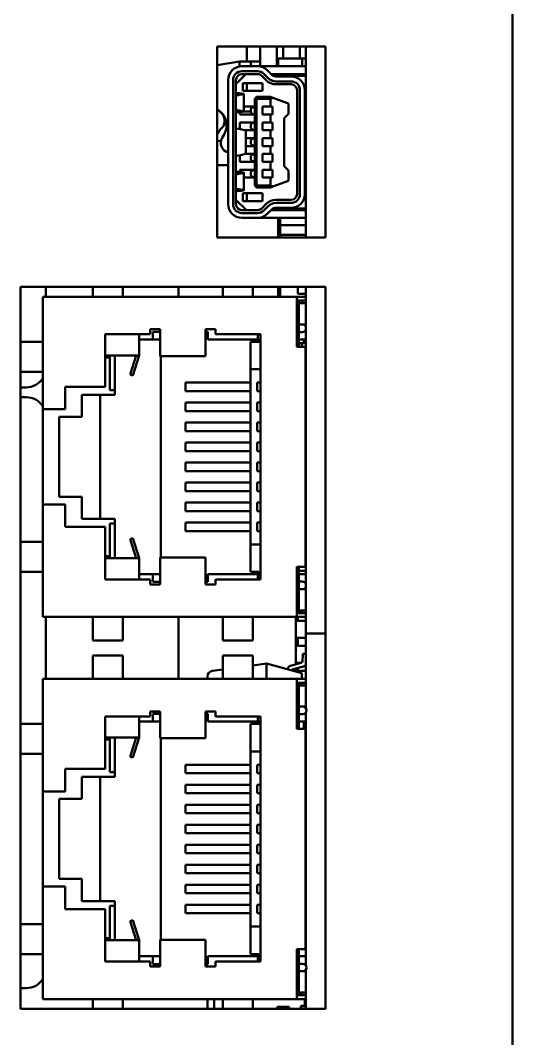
# Model space of a CAD drawing. Header units: millimetres. Extents: x 2121 to 4904, y 892 to 1933.
# Drawn here: x 2341.9 to 2391.9, y 1452.2 to 1555.6 of the extents above; entities that cross this region are included whole.
import ezdxf

# ---------------------------------------------------------------- set-up
doc = ezdxf.new("R2010")
doc.units = ezdxf.units.MM
doc.header["$LTSCALE"] = 1.8
doc.layers.add('외형선(ISO)', color=7, linetype='Continuous', lineweight=50)

msp = doc.modelspace()

# ---------------------------------------------------------------- linework, layer by layer
at = {"layer": '외형선(ISO)', "color": 0}
for p, q in [((2391.895, 1624.29), (2391.895, 1274.29)), ((2361.895, 1552.89), (2372.895, 1552.89)), ((2361.895, 1533.49), (2361.895, 1552.89)), ((2364.895, 1552.89), (2364.895, 1551.39)), ((2366.235, 1550.89), (2366.235, 1552.89)), ((2367.935, 1552.89), (2367.935, 1550.89)), ((2368.595, 1551.688), (2368.595, 1552.89)), ((2370.295, 1552.89), (2370.295, 1551.688)), ((2370.895, 1552.29), (2370.895, 1552.89)), ((2370.895, 1552.29), (2370.895, 1533.49)), ((2372.895, 1533.49), (2372.895, 1552.89)), ((2364.139, 1551.39), (2361.895, 1551.001)), ((2365.307, 1551.39), (2364.139, 1551.39)), ((2364.139, 1550.866), (2364.139, 1551.39)), ((2364.395, 1550.89), (2365.988, 1550.89)), ((2365.307, 1551.39), (2366.235, 1551.39)), ((2365.307, 1551.39), (2365.307, 1550.89)), ((2365.988, 1550.89), (2370.895, 1550.89)), ((2368.757, 1551.688), (2368.085, 1551.688)), ((2368.085, 1550.89), (2368.085, 1551.688)), ((2368.757, 1551.688), (2370.068, 1551.688)), ((2370.068, 1551.688), (2370.429, 1551.688)), ((2370.429, 1551.688), (2370.516, 1551.688)), ((2370.875, 1551.688), (2370.516, 1551.688)), ((2370.516, 1550.89), (2370.516, 1551.688)), ((2370.875, 1550.89), (2370.875, 1551.688)), ((2363.795, 1549.06), (2364.795, 1550.09)), ((2365.988, 1550.39), (2364.395, 1550.39)), ((2365.988, 1550.09), (2364.395, 1550.09)), ((2366.866, 1549.465), (2366.411, 1549.916)), ((2367.077, 1549.678), (2366.622, 1550.129)), ((2366.973, 1550.484), (2367.429, 1550.033)), ((2367.372, 1550.09), (2370.895, 1550.09)), ((2370.895, 1549.93), (2367.57, 1549.93)), ((2367.851, 1549.86), (2369.395, 1549.86)), ((2362.995, 1536.89), (2362.995, 1549.49)), ((2363.495, 1549.49), (2363.495, 1536.89)), ((2363.795, 1549.49), (2363.795, 1536.89)), ((2364.495, 1548.39), (2364.495, 1549.19)), ((2364.495, 1549.19), (2366.495, 1549.19)), ((2364.895, 1548.39), (2364.895, 1549.19)), ((2366.495, 1549.19), (2366.495, 1548.39)), ((2369.395, 1549.36), (2367.851, 1549.36)), ((2369.395, 1549.06), (2367.851, 1549.06)), ((2366.495, 1548.39), (2364.495, 1548.39)), ((2364.595, 1548.074), (2364.595, 1546.305)), ((2365.795, 1547.69), (2365.895, 1547.79)), ((2365.895, 1547.79), (2367.295, 1547.79)), ((2367.295, 1547.79), (2367.546, 1547.698)), ((2369.995, 1548.46), (2369.995, 1537.92)), ((2370.295, 1537.92), (2370.295, 1548.46)), ((2370.795, 1548.46), (2370.795, 1537.92)), ((2364.595, 1546.79), (2365.695, 1546.79)), ((2365.595, 1546.74), (2365.695, 1546.74)), ((2365.695, 1547.59), (2365.795, 1547.69)), ((2365.695, 1538.79), (2365.695, 1547.59)), ((2365.795, 1547.69), (2365.895, 1547.59)), ((2367.295, 1547.59), (2365.895, 1547.59)), ((2365.895, 1547.59), (2365.895, 1538.79)), ((2366.495, 1546.79), (2366.495, 1545.99)), ((2366.495, 1546.79), (2367.295, 1546.79)), ((2367.295, 1547.59), (2367.546, 1547.698)), ((2367.295, 1546.79), (2367.295, 1547.59)), ((2367.495, 1546.79), (2367.295, 1546.79)), ((2367.495, 1545.99), (2367.495, 1546.79)), ((2367.546, 1547.698), (2369.145, 1547.116)), ((2369.145, 1547.116), (2369.145, 1546.076)), ((2364.195, 1545.99), (2364.195, 1546.241)), ((2365.695, 1545.99), (2364.195, 1545.99)), ((2365.297, 1546.31), (2364.595, 1546.31)), ((2365.295, 1546.34), (2365.295, 1546.44)), ((2365.595, 1546.04), (2365.695, 1546.04)), ((2366.495, 1545.99), (2367.295, 1545.99)), ((2367.295, 1545.99), (2367.495, 1545.99)), ((2367.295, 1545.19), (2367.295, 1545.99)), ((2369.145, 1546.076), (2368.695, 1545.626)), ((2362.189, 1544.47), (2362.528, 1544.81)), ((2364.195, 1545.19), (2365.695, 1545.19)), ((2364.195, 1544.518), (2364.195, 1545.19)), ((2365.295, 1544.74), (2365.295, 1544.84)), ((2365.595, 1545.14), (2365.695, 1545.14)), ((2366.495, 1545.19), (2366.495, 1544.39)), ((2366.495, 1545.19), (2367.295, 1545.19)), ((2367.495, 1545.19), (2367.295, 1545.19)), ((2367.495, 1544.39), (2367.495, 1545.19)), ((2368.695, 1545.626), (2368.695, 1540.753)), ((2362.591, 1543.954), (2362.397, 1543.62)), ((2365.695, 1544.39), (2364.749, 1544.39)), ((2364.795, 1542.022), (2364.795, 1544.357)), ((2365.595, 1544.44), (2365.695, 1544.44)), ((2366.495, 1544.39), (2367.295, 1544.39)), ((2367.295, 1544.39), (2367.495, 1544.39)), ((2367.295, 1543.59), (2367.295, 1544.39)), ((2361.895, 1543.279), (2362.281, 1543.319)), ((2364.795, 1543.59), (2365.695, 1543.59)), ((2365.695, 1542.79), (2364.795, 1542.79)), ((2365.295, 1543.14), (2365.295, 1543.24)), ((2365.595, 1543.54), (2365.695, 1543.54)), ((2365.595, 1542.84), (2365.695, 1542.84)), ((2366.495, 1543.59), (2366.495, 1542.79)), ((2366.495, 1543.59), (2367.295, 1543.59)), ((2366.495, 1542.79), (2367.295, 1542.79)), ((2367.495, 1543.59), (2367.295, 1543.59)), ((2367.295, 1542.79), (2367.495, 1542.79)), ((2367.295, 1541.99), (2367.295, 1542.79)), ((2367.495, 1542.79), (2367.495, 1543.59)), ((2364.195, 1541.19), (2364.195, 1541.861)), ((2364.749, 1541.99), (2365.695, 1541.99)), ((2365.295, 1541.54), (2365.295, 1541.64)), ((2365.595, 1541.94), (2365.695, 1541.94)), ((2366.495, 1541.99), (2366.495, 1541.19)), ((2366.495, 1541.99), (2367.295, 1541.99)), ((2367.495, 1541.99), (2367.295, 1541.99)), ((2367.495, 1541.19), (2367.495, 1541.99)), ((2362.995, 1540.849), (2361.895, 1540.849)), ((2365.695, 1541.19), (2364.195, 1541.19)), ((2365.595, 1541.24), (2365.695, 1541.24)), ((2366.495, 1541.19), (2367.295, 1541.19)), ((2367.295, 1541.19), (2367.495, 1541.19)), ((2367.295, 1540.39), (2367.295, 1541.19)), ((2368.695, 1540.753), (2369.145, 1540.303)), ((2364.195, 1540.138), (2364.195, 1540.39)), ((2364.195, 1540.39), (2365.695, 1540.39)), ((2364.595, 1540.074), (2364.595, 1538.305)), ((2365.695, 1539.59), (2364.595, 1539.59)), ((2365.295, 1539.94), (2365.295, 1540.04)), ((2365.595, 1540.34), (2365.695, 1540.34)), ((2365.595, 1539.64), (2365.695, 1539.64)), ((2366.495, 1540.39), (2366.495, 1539.59)), ((2366.495, 1540.39), (2367.295, 1540.39)), ((2366.495, 1539.59), (2367.295, 1539.59)), ((2367.495, 1540.39), (2367.295, 1540.39)), ((2367.295, 1539.59), (2367.495, 1539.59)), ((2367.295, 1538.79), (2367.295, 1539.59)), ((2367.495, 1539.59), (2367.495, 1540.39)), ((2369.145, 1540.303), (2369.145, 1539.263)), ((2365.795, 1538.69), (2365.695, 1538.79)), ((2365.895, 1538.79), (2365.795, 1538.69)), ((2365.895, 1538.59), (2365.795, 1538.69)), ((2365.895, 1538.79), (2367.295, 1538.79)), ((2367.295, 1538.59), (2365.895, 1538.59)), ((2367.546, 1538.681), (2367.295, 1538.79)), ((2367.546, 1538.681), (2367.295, 1538.59)), ((2369.145, 1539.263), (2367.546, 1538.681)), ((2364.495, 1537.19), (2364.495, 1537.99)), ((2364.495, 1537.99), (2366.495, 1537.99)), ((2364.895, 1537.19), (2364.895, 1537.99)), ((2366.495, 1537.99), (2366.495, 1537.19)), ((2364.856, 1536.29), (2363.795, 1537.32)), ((2366.495, 1537.19), (2364.495, 1537.19)), ((2366.411, 1536.463), (2366.866, 1536.914)), ((2366.622, 1536.25), (2367.077, 1536.701)), ((2370.895, 1536.45), (2367.57, 1536.45)), ((2367.851, 1537.32), (2369.395, 1537.32)), ((2367.851, 1537.02), (2369.395, 1537.02)), ((2369.395, 1536.52), (2367.851, 1536.52)), ((2364.395, 1536.29), (2365.988, 1536.29)), ((2364.395, 1535.99), (2365.988, 1535.99)), ((2365.988, 1535.49), (2364.395, 1535.49)), ((2370.895, 1535.49), (2365.988, 1535.49)), ((2367.429, 1536.346), (2366.973, 1535.895)), ((2367.372, 1536.29), (2370.895, 1536.29)), ((2368.075, 1535.49), (2368.075, 1533.49)), ((2368.275, 1534.77), (2368.275, 1535.49)), ((2370.875, 1535.49), (2370.875, 1534.77)), ((2370.875, 1534.77), (2368.275, 1534.77)), ((2368.275, 1534.27), (2368.275, 1534.77)), ((2370.875, 1534.77), (2370.875, 1533.77)), ((2372.895, 1533.49), (2361.895, 1533.49)), ((2368.275, 1533.77), (2368.275, 1534.27)), ((2368.275, 1533.77), (2370.875, 1533.77)), ((2368.275, 1533.49), (2368.275, 1533.77)), ((2370.875, 1533.77), (2370.875, 1533.49)), ((2341.895, 1528.49), (2372.895, 1528.49)), ((2341.895, 1455.178), (2341.895, 1528.49)), ((2344.495, 1528.49), (2344.495, 1527.49)), ((2349.254, 1528.49), (2349.254, 1528.097)), ((2352.302, 1528.49), (2352.302, 1528.097)), ((2357.941, 1527.49), (2357.941, 1528.49)), ((2362.462, 1528.49), (2362.462, 1528.097)), ((2365.51, 1528.49), (2365.51, 1528.097)), ((2368.075, 1528.49), (2368.075, 1527.49)), ((2368.275, 1527.49), (2368.275, 1528.49)), ((2370.075, 1527.79), (2370.075, 1528.49)), ((2370.895, 1528.49), (2370.895, 1493.29)), ((2372.895, 1455.178), (2372.895, 1528.49)), ((2344.174, 1527.49), (2369.981, 1527.49)), ((2344.174, 1516.06), (2344.174, 1527.49)), ((2349.254, 1527.49), (2349.254, 1528.097)), ((2352.302, 1527.49), (2352.302, 1528.097)), ((2362.462, 1527.49), (2362.462, 1528.097)), ((2365.51, 1527.49), (2365.51, 1528.097)), ((2369.981, 1527.49), (2370.895, 1527.49)), ((2369.981, 1527.49), (2369.981, 1522.41)), ((2369.981, 1527.098), (2370.895, 1527.098)), ((2370.075, 1527.79), (2370.895, 1527.79)), ((2370.504, 1527.098), (2370.504, 1526.829)), ((2370.875, 1527.79), (2370.875, 1527.49)), ((2369.981, 1526.982), (2370.184, 1526.982)), ((2370.184, 1526.982), (2370.184, 1523.146)), ((2370.895, 1526.829), (2370.184, 1526.829)), ((2355.096, 1524.188), (2355.096, 1523.68)), ((2356.112, 1524.188), (2355.096, 1524.188)), ((2356.112, 1523.68), (2356.112, 1524.188)), ((2360.684, 1523.68), (2360.684, 1524.188)), ((2361.7, 1524.188), (2360.684, 1524.188)), ((2361.7, 1523.68), (2361.7, 1524.188)), ((2370.565, 1524.67), (2370.184, 1524.67)), ((2370.895, 1524.67), (2370.565, 1524.67)), ((2350.524, 1523.68), (2350.524, 1518.346)), ((2355.096, 1523.68), (2350.524, 1523.68)), ((2353.979, 1523.146), (2353.979, 1523.68)), ((2355.35, 1523.146), (2353.979, 1523.146)), ((2353.979, 1521.521), (2353.979, 1523.146)), ((2356.112, 1523.934), (2355.35, 1523.934)), ((2355.35, 1523.934), (2355.35, 1523.146)), ((2356.112, 1523.146), (2355.35, 1523.146)), ((2356.112, 1523.68), (2356.112, 1523.098)), ((2356.112, 1521.708), (2356.112, 1523.098)), ((2360.938, 1523.934), (2360.684, 1523.934)), ((2360.684, 1523.68), (2360.684, 1523.098)), ((2360.684, 1521.708), (2360.684, 1523.098)), ((2360.938, 1523.146), (2360.938, 1523.934)), ((2366.018, 1523.146), (2360.938, 1523.146)), ((2366.272, 1523.68), (2361.7, 1523.68)), ((2366.018, 1523.146), (2366.018, 1523.68)), ((2366.018, 1523.146), (2366.272, 1523.146)), ((2366.272, 1498.788), (2366.272, 1523.68)), ((2369.981, 1523.146), (2370.184, 1523.146)), ((2370.184, 1523.908), (2370.565, 1523.908)), ((2370.184, 1522.41), (2370.184, 1523.146)), ((2370.895, 1523.146), (2370.184, 1523.146)), ((2370.695, 1523.146), (2370.695, 1522.77)), ((2342.576, 1522.918), (2341.895, 1522.918)), ((2343.567, 1522.918), (2342.576, 1522.918)), ((2343.567, 1522.918), (2344.174, 1522.918)), ((2366.272, 1522.918), (2365.256, 1522.918)), ((2365.256, 1522.918), (2365.256, 1520.124)), ((2370.082, 1522.918), (2369.981, 1522.918)), ((2370.844, 1522.41), (2369.981, 1522.41)), ((2370.082, 1522.41), (2370.082, 1522.918)), ((2370.184, 1522.77), (2370.516, 1522.77)), ((2370.495, 1522.41), (2370.495, 1522.77)), ((2370.516, 1522.77), (2370.695, 1522.77)), ((2370.695, 1522.77), (2370.895, 1522.77)), ((2370.844, 1500.058), (2370.844, 1522.41)), ((2351.359, 1521.521), (2350.524, 1521.521)), ((2350.982, 1521.317), (2350.524, 1521.317)), ((2350.982, 1521.521), (2350.982, 1521.317)), ((2350.982, 1521.317), (2350.982, 1518.015)), ((2351.359, 1521.521), (2353.979, 1521.521)), ((2351.49, 1521.521), (2351.49, 1518.015)), ((2353.043, 1519.578), (2353.674, 1521.521)), ((2353.979, 1521.521), (2353.318, 1519.489)), ((2356.112, 1521.708), (2356.112, 1521.47)), ((2360.684, 1521.47), (2356.112, 1521.47)), ((2356.163, 1500.997), (2356.163, 1521.47)), ((2360.684, 1521.708), (2360.684, 1521.47)), ((2370.844, 1521.15), (2370.895, 1521.15)), ((2342.576, 1519.87), (2341.895, 1519.87)), ((2343.567, 1519.87), (2342.576, 1519.87)), ((2343.567, 1519.87), (2344.174, 1519.87)), ((2365.256, 1520.124), (2366.272, 1520.124)), ((2365.256, 1502.344), (2365.256, 1520.124)), ((2370.844, 1520.23), (2370.895, 1520.23)), ((2353.318, 1519.489), (2353.043, 1519.578)), ((2342.495, 1518.29), (2341.895, 1518.29)), ((2346.46, 1518.346), (2346.46, 1516.06)), ((2350.524, 1518.346), (2346.46, 1518.346)), ((2350.982, 1518.015), (2351.49, 1518.015)), ((2351.49, 1517.533), (2351.49, 1518.015)), ((2358.679, 1517.914), (2358.679, 1518.777)), ((2358.679, 1518.777), (2365.256, 1518.777)), ((2358.679, 1517.914), (2365.256, 1517.914)), ((2365.942, 1517.914), (2365.942, 1518.777)), ((2366.272, 1518.777), (2365.942, 1518.777)), ((2366.272, 1517.914), (2365.942, 1517.914)), ((2370.895, 1518.752), (2370.844, 1518.752)), ((2370.895, 1517.888), (2370.844, 1517.888)), ((2342.495, 1517.29), (2341.895, 1517.29)), ((2348.137, 1517.533), (2348.137, 1515.298)), ((2348.137, 1517.533), (2351.49, 1517.533)), ((2350.016, 1504.934), (2350.016, 1517.533)), ((2370.844, 1517.69), (2370.895, 1517.69)), ((2344.174, 1506.408), (2344.174, 1516.06)), ((2344.174, 1516.06), (2346.46, 1516.06)), ((2358.679, 1515.882), (2358.679, 1516.745)), ((2358.679, 1516.745), (2365.256, 1516.745)), ((2358.679, 1515.882), (2365.256, 1515.882)), ((2365.942, 1515.882), (2365.942, 1516.745)), ((2366.272, 1516.745), (2365.942, 1516.745)), ((2366.272, 1515.882), (2365.942, 1515.882)), ((2370.895, 1516.72), (2370.844, 1516.72)), ((2370.895, 1515.856), (2370.844, 1515.856)), ((2345.851, 1515.298), (2345.851, 1507.17)), ((2348.137, 1515.298), (2345.851, 1515.298)), ((2358.679, 1513.85), (2358.679, 1514.713)), ((2358.679, 1514.713), (2365.256, 1514.713)), ((2365.942, 1513.85), (2365.942, 1514.713)), ((2366.272, 1514.713), (2365.942, 1514.713)), ((2370.844, 1515.15), (2370.895, 1515.15)), ((2370.895, 1514.688), (2370.844, 1514.688)), ((2358.679, 1513.85), (2365.256, 1513.85)), ((2366.272, 1513.85), (2365.942, 1513.85)), ((2370.895, 1513.824), (2370.844, 1513.824)), ((2358.679, 1511.818), (2358.679, 1512.681)), ((2358.679, 1512.681), (2365.256, 1512.681)), ((2365.942, 1511.818), (2365.942, 1512.681)), ((2366.272, 1512.681), (2365.942, 1512.681)), ((2370.844, 1513.53), (2370.895, 1513.53)), ((2370.895, 1512.656), (2370.844, 1512.656)), ((2358.679, 1511.818), (2365.256, 1511.818)), ((2366.272, 1511.818), (2365.942, 1511.818)), ((2370.895, 1511.792), (2370.844, 1511.792)), ((2358.679, 1509.786), (2358.679, 1510.649)), ((2358.679, 1510.649), (2365.256, 1510.649)), ((2365.942, 1509.786), (2365.942, 1510.649)), ((2366.272, 1510.649), (2365.942, 1510.649)), ((2370.844, 1510.99), (2370.895, 1510.99)), ((2370.895, 1510.624), (2370.844, 1510.624)), ((2358.679, 1509.786), (2365.256, 1509.786)), ((2366.272, 1509.786), (2365.942, 1509.786)), ((2370.895, 1509.76), (2370.844, 1509.76)), ((2358.679, 1507.754), (2358.679, 1508.617)), ((2358.679, 1508.617), (2365.256, 1508.617)), ((2365.942, 1507.754), (2365.942, 1508.617)), ((2366.272, 1508.617), (2365.942, 1508.617)), ((2370.895, 1508.592), (2370.844, 1508.592)), ((2358.679, 1507.754), (2365.256, 1507.754)), ((2366.272, 1507.754), (2365.942, 1507.754)), ((2370.895, 1507.728), (2370.844, 1507.728)), ((2370.844, 1507.53), (2370.895, 1507.53)), ((2345.851, 1507.17), (2348.137, 1507.17)), ((2348.137, 1507.17), (2348.137, 1504.934)), ((2358.679, 1505.722), (2358.679, 1506.585)), ((2358.679, 1506.585), (2365.256, 1506.585)), ((2365.942, 1505.722), (2365.942, 1506.585)), ((2366.272, 1506.585), (2365.942, 1506.585)), ((2370.895, 1506.56), (2370.844, 1506.56)), ((2344.174, 1506.408), (2346.46, 1506.408)), ((2344.174, 1494.978), (2344.174, 1506.408)), ((2346.46, 1506.408), (2346.46, 1504.122)), ((2358.679, 1505.722), (2365.256, 1505.722)), ((2366.272, 1505.722), (2365.942, 1505.722)), ((2370.895, 1505.696), (2370.844, 1505.696)), ((2351.49, 1504.934), (2348.137, 1504.934)), ((2350.982, 1501.15), (2350.982, 1504.452)), ((2351.49, 1504.452), (2350.982, 1504.452)), ((2351.49, 1504.452), (2351.49, 1504.934)), ((2351.49, 1504.452), (2351.49, 1500.947)), ((2358.679, 1503.69), (2358.679, 1504.553)), ((2358.679, 1504.553), (2365.256, 1504.553)), ((2365.942, 1503.69), (2365.942, 1504.553)), ((2366.272, 1504.553), (2365.942, 1504.553)), ((2370.844, 1504.99), (2370.895, 1504.99)), ((2370.895, 1504.528), (2370.844, 1504.528)), ((2346.46, 1504.122), (2350.524, 1504.122)), ((2350.524, 1504.122), (2350.524, 1498.788)), ((2358.679, 1503.69), (2365.256, 1503.69)), ((2366.272, 1503.69), (2365.942, 1503.69)), ((2370.895, 1503.664), (2370.844, 1503.664)), ((2342.576, 1502.598), (2341.895, 1502.598)), ((2343.567, 1502.598), (2342.576, 1502.598)), ((2343.567, 1502.598), (2344.174, 1502.598)), ((2353.043, 1502.889), (2353.318, 1502.979)), ((2353.674, 1500.947), (2353.043, 1502.889)), ((2353.318, 1502.979), (2353.979, 1500.947)), ((2365.256, 1502.344), (2366.272, 1502.344)), ((2365.256, 1502.344), (2365.256, 1499.55)), ((2350.982, 1501.15), (2350.524, 1501.15)), ((2351.359, 1500.947), (2350.524, 1500.947)), ((2350.982, 1500.947), (2350.982, 1501.15)), ((2351.359, 1500.947), (2353.979, 1500.947)), ((2353.979, 1500.947), (2353.979, 1499.321)), ((2356.112, 1500.997), (2356.112, 1500.759)), ((2360.684, 1500.997), (2356.112, 1500.997)), ((2356.112, 1499.369), (2356.112, 1500.759)), ((2360.684, 1500.997), (2360.684, 1500.759)), ((2360.684, 1499.369), (2360.684, 1500.759)), ((2370.844, 1500.488), (2370.895, 1500.488)), ((2342.576, 1499.55), (2341.895, 1499.55)), ((2343.567, 1499.55), (2342.576, 1499.55)), ((2343.567, 1499.55), (2344.174, 1499.55)), ((2353.979, 1499.321), (2355.35, 1499.321)), ((2353.979, 1498.788), (2353.979, 1499.321)), ((2355.35, 1499.321), (2355.35, 1498.534)), ((2356.112, 1499.321), (2355.35, 1499.321)), ((2356.112, 1499.369), (2356.112, 1498.788)), ((2360.684, 1499.369), (2360.684, 1498.788)), ((2366.018, 1499.321), (2360.938, 1499.321)), ((2360.938, 1498.534), (2360.938, 1499.321)), ((2365.256, 1499.55), (2366.12, 1499.55)), ((2366.018, 1499.321), (2366.12, 1499.321)), ((2366.018, 1498.788), (2366.018, 1499.321)), ((2366.12, 1499.55), (2366.12, 1498.788)), ((2369.981, 1494.978), (2369.981, 1500.058)), ((2370.844, 1500.058), (2369.981, 1500.058)), ((2369.981, 1499.55), (2370.082, 1499.55)), ((2369.981, 1499.321), (2370.184, 1499.321)), ((2370.082, 1499.55), (2370.082, 1500.058)), ((2370.184, 1499.321), (2370.184, 1500.058)), ((2370.184, 1499.675), (2370.895, 1499.675)), ((2370.184, 1499.321), (2370.184, 1495.486)), ((2370.895, 1499.321), (2370.184, 1499.321)), ((2350.524, 1498.788), (2355.096, 1498.788)), ((2355.096, 1498.788), (2355.096, 1498.28)), ((2355.096, 1498.28), (2356.112, 1498.28)), ((2355.35, 1498.534), (2356.112, 1498.534)), ((2356.112, 1498.28), (2356.112, 1498.788)), ((2360.684, 1498.28), (2360.684, 1498.788)), ((2360.684, 1498.534), (2360.938, 1498.534)), ((2360.684, 1498.28), (2361.7, 1498.28)), ((2361.7, 1498.788), (2366.272, 1498.788)), ((2361.7, 1498.28), (2361.7, 1498.788)), ((2370.565, 1498.559), (2370.184, 1498.559)), ((2370.184, 1497.797), (2370.565, 1497.797)), ((2370.895, 1497.797), (2370.565, 1497.797)), ((2369.981, 1495.486), (2370.184, 1495.486)), ((2369.981, 1495.408), (2370.082, 1495.408)), ((2370.895, 1495.369), (2369.981, 1495.369)), ((2370.082, 1495.408), (2370.504, 1495.408)), ((2370.082, 1495.408), (2370.082, 1495.369)), ((2370.895, 1495.638), (2370.184, 1495.638)), ((2370.504, 1495.638), (2370.504, 1495.369)), ((2344.174, 1494.978), (2369.981, 1494.978)), ((2344.495, 1494.978), (2344.495, 1488.69)), ((2349.254, 1494.37), (2349.254, 1494.978)), ((2349.254, 1494.37), (2349.254, 1493.379)), ((2352.302, 1494.37), (2352.302, 1494.978)), ((2352.302, 1494.37), (2352.302, 1493.379)), ((2357.941, 1488.69), (2357.941, 1494.978)), ((2362.462, 1494.37), (2362.462, 1494.978)), ((2362.462, 1494.37), (2362.462, 1493.379)), ((2365.51, 1494.37), (2365.51, 1494.978)), ((2365.51, 1494.37), (2365.51, 1493.379)), ((2369.879, 1494.978), (2369.879, 1490.162)), ((2370.082, 1494.595), (2369.879, 1494.595)), ((2370.895, 1494.978), (2369.981, 1494.978)), ((2370.082, 1494.978), (2370.082, 1494.595)), ((2370.082, 1494.595), (2370.895, 1494.595)), ((2349.254, 1493.379), (2349.254, 1492.59)), ((2352.302, 1493.379), (2352.302, 1492.59)), ((2362.462, 1493.379), (2362.462, 1492.59)), ((2365.51, 1493.379), (2365.51, 1492.59)), ((2370.895, 1493.29), (2372.895, 1493.29)), ((2370.895, 1485.679), (2370.895, 1493.29)), ((2352.302, 1492.59), (2349.254, 1492.59)), ((2365.51, 1492.59), (2362.462, 1492.59)), ((2369.879, 1492.868), (2370.082, 1492.868)), ((2370.082, 1492.055), (2369.879, 1492.055)), ((2370.082, 1492.868), (2370.895, 1492.868)), ((2370.082, 1492.868), (2370.082, 1492.055)), ((2370.082, 1492.055), (2370.895, 1492.055)), ((2349.254, 1491.077), (2349.254, 1490.288)), ((2352.302, 1491.077), (2349.254, 1491.077)), ((2352.302, 1491.077), (2352.302, 1490.288)), ((2362.462, 1491.077), (2362.462, 1490.288)), ((2365.51, 1491.077), (2362.462, 1491.077)), ((2365.51, 1491.077), (2365.51, 1490.288)), ((2370.593, 1491.211), (2370.549, 1490.484)), ((2370.895, 1491.23), (2370.613, 1491.23)), ((2349.254, 1490.288), (2349.254, 1489.297)), ((2352.302, 1490.288), (2352.302, 1489.297)), ((2362.462, 1490.288), (2362.462, 1489.297)), ((2365.51, 1490.288), (2365.51, 1489.297)), ((2365.51, 1490.057), (2366.895, 1490.24)), ((2366.895, 1488.69), (2366.895, 1490.24)), ((2370.495, 1489.275), (2366.895, 1490.24)), ((2370.401, 1490.303), (2369.341, 1490.017)), ((2369.593, 1489.671), (2370.644, 1489.955)), ((2369.879, 1490.328), (2370.082, 1490.328)), ((2370.082, 1490.328), (2370.457, 1490.328)), ((2370.082, 1490.328), (2370.082, 1490.217)), ((2349.254, 1488.69), (2349.254, 1489.297)), ((2352.302, 1488.69), (2352.302, 1489.297)), ((2360.895, 1488.69), (2360.895, 1488.923)), ((2361.417, 1489.518), (2362.462, 1489.656)), ((2362.462, 1488.69), (2362.462, 1489.297)), ((2365.51, 1488.69), (2365.51, 1489.297)), ((2369.879, 1489.748), (2369.879, 1489.44)), ((2370.082, 1489.515), (2369.879, 1489.515)), ((2370.082, 1489.803), (2370.082, 1489.515)), ((2370.082, 1489.515), (2370.895, 1489.515)), ((2370.495, 1488.69), (2370.495, 1489.275)), ((2344.174, 1488.69), (2369.981, 1488.69)), ((2344.174, 1477.26), (2344.174, 1488.69)), ((2369.981, 1488.69), (2370.895, 1488.69)), ((2369.981, 1488.69), (2369.981, 1483.61)), ((2369.981, 1488.298), (2370.895, 1488.298)), ((2369.981, 1488.182), (2370.184, 1488.182)), ((2370.184, 1488.182), (2370.184, 1484.346)), ((2370.895, 1488.029), (2370.184, 1488.029)), ((2370.495, 1488.029), (2370.495, 1488.298)), ((2370.504, 1488.298), (2370.504, 1488.029)), ((2370.565, 1485.87), (2370.184, 1485.87)), ((2370.895, 1485.87), (2370.565, 1485.87)), ((2350.524, 1484.88), (2350.524, 1479.546)), ((2355.096, 1484.88), (2350.524, 1484.88)), ((2353.979, 1484.346), (2353.979, 1484.88)), ((2355.096, 1485.388), (2355.096, 1484.88)), ((2356.112, 1485.388), (2355.096, 1485.388)), ((2356.112, 1485.134), (2355.35, 1485.134)), ((2355.35, 1485.134), (2355.35, 1484.346)), ((2356.112, 1484.88), (2356.112, 1485.388)), ((2356.112, 1484.88), (2356.112, 1484.298)), ((2360.684, 1484.88), (2360.684, 1485.388)), ((2361.7, 1485.388), (2360.684, 1485.388)), ((2360.938, 1485.134), (2360.684, 1485.134)), ((2360.684, 1484.88), (2360.684, 1484.298)), ((2360.938, 1484.346), (2360.938, 1485.134)), ((2361.7, 1484.88), (2361.7, 1485.388)), ((2366.272, 1484.88), (2361.7, 1484.88)), ((2366.018, 1484.346), (2366.018, 1484.88)), ((2366.272, 1459.988), (2366.272, 1484.88)), ((2370.184, 1485.108), (2370.565, 1485.108)), ((2370.895, 1459.568), (2370.895, 1485.299)), ((2342.576, 1484.118), (2341.895, 1484.118)), ((2343.567, 1484.118), (2342.576, 1484.118)), ((2343.567, 1484.118), (2344.174, 1484.118)), ((2355.35, 1484.346), (2353.979, 1484.346)), ((2353.979, 1482.721), (2353.979, 1484.346)), ((2356.112, 1484.346), (2355.35, 1484.346)), ((2356.112, 1482.908), (2356.112, 1484.298)), ((2360.684, 1482.908), (2360.684, 1484.298)), ((2366.018, 1484.346), (2360.938, 1484.346)), ((2366.272, 1484.118), (2365.256, 1484.118)), ((2365.256, 1484.118), (2365.256, 1481.324)), ((2366.018, 1484.346), (2366.272, 1484.346)), ((2369.981, 1484.346), (2370.184, 1484.346)), ((2370.082, 1484.118), (2369.981, 1484.118)), ((2370.082, 1483.61), (2370.082, 1484.118)), ((2370.184, 1483.61), (2370.184, 1484.346)), ((2370.895, 1484.346), (2370.184, 1484.346)), ((2370.695, 1484.346), (2370.695, 1483.61)), ((2351.359, 1482.721), (2350.524, 1482.721)), ((2350.982, 1482.721), (2350.982, 1482.517)), ((2351.359, 1482.721), (2353.979, 1482.721)), ((2351.49, 1482.721), (2351.49, 1479.215)), ((2353.043, 1480.778), (2353.674, 1482.721)), ((2353.979, 1482.721), (2353.318, 1480.689)), ((2356.112, 1482.908), (2356.112, 1482.67)), ((2360.684, 1482.67), (2356.112, 1482.67)), ((2356.163, 1462.197), (2356.163, 1482.67)), ((2360.684, 1482.908), (2360.684, 1482.67)), ((2370.844, 1483.61), (2369.981, 1483.61)), ((2370.844, 1461.258), (2370.844, 1483.61)), ((2370.844, 1483.43), (2370.895, 1483.43)), ((2350.982, 1482.517), (2350.524, 1482.517)), ((2350.982, 1482.517), (2350.982, 1479.215)), ((2370.844, 1481.81), (2370.895, 1481.81)), ((2342.576, 1481.07), (2341.895, 1481.07)), ((2343.567, 1481.07), (2342.576, 1481.07)), ((2343.567, 1481.07), (2344.174, 1481.07)), ((2353.318, 1480.689), (2353.043, 1480.778)), ((2365.256, 1481.324), (2366.272, 1481.324)), ((2365.256, 1463.544), (2365.256, 1481.324)), ((2370.844, 1480.89), (2370.895, 1480.89)), ((2346.46, 1479.546), (2346.46, 1477.26)), ((2350.524, 1479.546), (2346.46, 1479.546)), ((2358.679, 1479.114), (2358.679, 1479.977)), ((2358.679, 1479.977), (2365.256, 1479.977)), ((2365.942, 1479.114), (2365.942, 1479.977)), ((2366.272, 1479.977), (2365.942, 1479.977)), ((2370.895, 1479.952), (2370.844, 1479.952)), ((2348.137, 1478.733), (2348.137, 1476.498)), ((2348.137, 1478.733), (2351.49, 1478.733)), ((2350.016, 1466.134), (2350.016, 1478.733)), ((2350.982, 1479.215), (2351.49, 1479.215)), ((2351.49, 1478.733), (2351.49, 1479.215)), ((2358.679, 1479.114), (2365.256, 1479.114)), ((2366.272, 1479.114), (2365.942, 1479.114)), ((2370.895, 1479.088), (2370.844, 1479.088)), ((2358.679, 1477.082), (2358.679, 1477.945)), ((2358.679, 1477.945), (2365.256, 1477.945)), ((2365.942, 1477.082), (2365.942, 1477.945)), ((2366.272, 1477.945), (2365.942, 1477.945)), ((2370.844, 1478.35), (2370.895, 1478.35)), ((2370.895, 1477.92), (2370.844, 1477.92)), ((2344.174, 1467.608), (2344.174, 1477.26)), ((2344.174, 1477.26), (2346.46, 1477.26)), ((2345.851, 1476.498), (2345.851, 1468.37)), ((2348.137, 1476.498), (2345.851, 1476.498)), ((2358.679, 1477.082), (2365.256, 1477.082)), ((2366.272, 1477.082), (2365.942, 1477.082)), ((2370.895, 1477.056), (2370.844, 1477.056)), ((2370.844, 1476.73), (2370.895, 1476.73)), ((2358.679, 1475.05), (2358.679, 1475.913)), ((2358.679, 1475.913), (2365.256, 1475.913)), ((2365.942, 1475.05), (2365.942, 1475.913)), ((2366.272, 1475.913), (2365.942, 1475.913)), ((2370.895, 1475.888), (2370.844, 1475.888)), ((2358.679, 1475.05), (2365.256, 1475.05)), ((2366.272, 1475.05), (2365.942, 1475.05)), ((2370.895, 1475.024), (2370.844, 1475.024)), ((2358.679, 1473.018), (2358.679, 1473.881)), ((2358.679, 1473.881), (2365.256, 1473.881)), ((2365.942, 1473.018), (2365.942, 1473.881)), ((2366.272, 1473.881), (2365.942, 1473.881)), ((2370.844, 1474.19), (2370.895, 1474.19)), ((2370.895, 1473.856), (2370.844, 1473.856)), ((2358.679, 1473.018), (2365.256, 1473.018)), ((2366.272, 1473.018), (2365.942, 1473.018)), ((2370.895, 1472.992), (2370.844, 1472.992)), ((2358.679, 1470.986), (2358.679, 1471.849)), ((2358.679, 1471.849), (2365.256, 1471.849)), ((2365.942, 1470.986), (2365.942, 1471.849)), ((2366.272, 1471.849), (2365.942, 1471.849)), ((2370.895, 1471.824), (2370.844, 1471.824)), ((2358.679, 1470.986), (2365.256, 1470.986)), ((2366.272, 1470.986), (2365.942, 1470.986)), ((2370.895, 1470.96), (2370.844, 1470.96)), ((2370.844, 1470.73), (2370.895, 1470.73)), ((2358.679, 1468.954), (2358.679, 1469.817)), ((2358.679, 1469.817), (2365.256, 1469.817)), ((2365.942, 1468.954), (2365.942, 1469.817)), ((2366.272, 1469.817), (2365.942, 1469.817)), ((2370.895, 1469.792), (2370.844, 1469.792)), ((2345.851, 1468.37), (2348.137, 1468.37)), ((2348.137, 1468.37), (2348.137, 1466.134)), ((2358.679, 1468.954), (2365.256, 1468.954)), ((2366.272, 1468.954), (2365.942, 1468.954)), ((2370.895, 1468.928), (2370.844, 1468.928)), ((2370.844, 1468.19), (2370.895, 1468.19)), ((2344.174, 1467.608), (2346.46, 1467.608)), ((2344.174, 1456.178), (2344.174, 1467.608)), ((2346.46, 1467.608), (2346.46, 1465.322)), ((2358.679, 1466.922), (2358.679, 1467.785)), ((2358.679, 1467.785), (2365.256, 1467.785)), ((2365.942, 1466.922), (2365.942, 1467.785)), ((2366.272, 1467.785), (2365.942, 1467.785)), ((2370.895, 1467.76), (2370.844, 1467.76)), ((2351.49, 1466.134), (2348.137, 1466.134)), ((2351.49, 1465.652), (2351.49, 1466.134)), ((2358.679, 1466.922), (2365.256, 1466.922)), ((2366.272, 1466.922), (2365.942, 1466.922)), ((2370.895, 1466.896), (2370.844, 1466.896)), ((2346.46, 1465.322), (2350.524, 1465.322)), ((2350.524, 1465.322), (2350.524, 1459.988)), ((2350.982, 1462.35), (2350.982, 1465.652)), ((2351.49, 1465.652), (2350.982, 1465.652)), ((2351.49, 1465.652), (2351.49, 1462.147)), ((2358.679, 1464.89), (2358.679, 1465.753)), ((2358.679, 1465.753), (2365.256, 1465.753)), ((2365.942, 1464.89), (2365.942, 1465.753)), ((2366.272, 1465.753), (2365.942, 1465.753)), ((2370.895, 1465.728), (2370.844, 1465.728)), ((2353.043, 1464.089), (2353.318, 1464.179)), ((2353.674, 1462.147), (2353.043, 1464.089)), ((2353.318, 1464.179), (2353.979, 1462.147)), ((2358.679, 1464.89), (2365.256, 1464.89)), ((2366.272, 1464.89), (2365.942, 1464.89)), ((2370.895, 1464.864), (2370.844, 1464.864)), ((2342.576, 1463.798), (2341.895, 1463.798)), ((2343.567, 1463.798), (2342.576, 1463.798)), ((2343.567, 1463.798), (2344.174, 1463.798)), ((2365.256, 1463.544), (2366.272, 1463.544)), ((2365.256, 1463.544), (2365.256, 1460.75)), ((2350.982, 1462.35), (2350.524, 1462.35)), ((2351.359, 1462.147), (2350.524, 1462.147)), ((2350.982, 1462.147), (2350.982, 1462.35)), ((2351.359, 1462.147), (2353.979, 1462.147)), ((2353.979, 1462.147), (2353.979, 1460.521)), ((2356.112, 1462.197), (2356.112, 1461.959)), ((2360.684, 1462.197), (2356.112, 1462.197)), ((2356.112, 1460.569), (2356.112, 1461.959)), ((2360.684, 1462.197), (2360.684, 1461.959)), ((2360.684, 1460.569), (2360.684, 1461.959)), ((2369.981, 1456.178), (2369.981, 1461.258)), ((2370.844, 1461.258), (2369.981, 1461.258)), ((2370.082, 1460.75), (2370.082, 1461.258)), ((2370.184, 1460.521), (2370.184, 1461.258)), ((2342.576, 1460.75), (2341.895, 1460.75)), ((2343.567, 1460.75), (2342.576, 1460.75)), ((2343.567, 1460.75), (2344.174, 1460.75)), ((2350.524, 1459.988), (2355.096, 1459.988)), ((2353.979, 1460.521), (2355.35, 1460.521)), ((2353.979, 1459.988), (2353.979, 1460.521)), ((2355.096, 1459.988), (2355.096, 1459.48)), ((2355.35, 1460.521), (2355.35, 1459.734)), ((2356.112, 1460.521), (2355.35, 1460.521)), ((2356.112, 1460.569), (2356.112, 1459.988)), ((2356.112, 1459.48), (2356.112, 1459.988)), ((2360.684, 1460.569), (2360.684, 1459.988)), ((2360.684, 1459.48), (2360.684, 1459.988)), ((2366.018, 1460.521), (2360.938, 1460.521)), ((2360.938, 1459.734), (2360.938, 1460.521)), ((2361.7, 1459.988), (2366.272, 1459.988)), ((2361.7, 1459.48), (2361.7, 1459.988)), ((2365.256, 1460.75), (2366.12, 1460.75)), ((2366.018, 1460.521), (2366.12, 1460.521)), ((2366.018, 1459.988), (2366.018, 1460.521)), ((2366.12, 1460.75), (2366.12, 1459.988)), ((2369.981, 1460.75), (2370.082, 1460.75)), ((2369.981, 1460.521), (2370.184, 1460.521)), ((2370.184, 1460.521), (2370.184, 1456.686)), ((2370.895, 1460.521), (2370.184, 1460.521)), ((2355.096, 1459.48), (2356.112, 1459.48)), ((2355.35, 1459.734), (2356.112, 1459.734)), ((2360.684, 1459.734), (2360.938, 1459.734)), ((2360.684, 1459.48), (2361.7, 1459.48)), ((2370.565, 1459.759), (2370.184, 1459.759)), ((2370.184, 1458.997), (2370.565, 1458.997)), ((2370.895, 1458.997), (2370.565, 1458.997)), ((2370.895, 1455.178), (2370.895, 1459.188)), ((2342.495, 1457.29), (2341.895, 1457.29)), ((2370.895, 1456.838), (2370.184, 1456.838)), ((2370.504, 1456.838), (2370.504, 1456.569)), ((2344.174, 1456.178), (2369.981, 1456.178)), ((2349.254, 1455.57), (2349.254, 1456.178)), ((2352.302, 1455.57), (2352.302, 1456.178)), ((2360.895, 1456.178), (2360.895, 1455.178)), ((2361.595, 1455.178), (2361.595, 1456.178)), ((2362.462, 1455.57), (2362.462, 1456.178)), ((2365.51, 1455.57), (2365.51, 1456.178)), ((2369.981, 1456.686), (2370.184, 1456.686)), ((2370.016, 1456.569), (2369.981, 1456.604)), ((2370.895, 1456.569), (2369.981, 1456.569)), ((2370.895, 1456.178), (2369.981, 1456.178)), ((2370.184, 1456.73), (2370.295, 1456.73)), ((2370.295, 1456.569), (2370.295, 1456.73)), ((2370.295, 1456.73), (2370.495, 1456.73)), ((2370.795, 1455.49), (2370.795, 1456.178)), ((2372.895, 1455.178), (2341.895, 1455.178)), ((2349.254, 1455.57), (2349.254, 1455.178)), ((2352.302, 1455.57), (2352.302, 1455.178)), ((2362.462, 1455.57), (2362.462, 1455.178)), ((2365.51, 1455.57), (2365.51, 1455.178)), ((2367.995, 1455.39), (2367.995, 1455.178)), ((2369.195, 1455.39), (2367.995, 1455.39)), ((2369.195, 1455.39), (2369.195, 1455.178)), ((2370.395, 1455.178), (2370.395, 1455.49)), ((2370.795, 1455.49), (2370.395, 1455.49)), ((2370.395, 1455.21), (2370.895, 1455.21)), ((2370.875, 1455.19), (2370.395, 1455.19)), ((2370.875, 1455.19), (2370.875, 1455.178))]:
    msp.add_line(p, q, dxfattribs=at)
for centre, radius, start, end in [((2364.395, 1549.49), 1.4, 90, 180), ((2365.988, 1549.49), 1.4, 45.27679, 90), ((2364.395, 1549.49), 0.9, 90, 180), ((2364.395, 1549.49), 0.6, 90, 180), ((2365.988, 1549.49), 0.9, 45.27679, 90), ((2365.988, 1549.49), 0.6, 45.27679, 90), ((2367.851, 1550.46), 0.6, 225.27679, 270), ((2369.395, 1548.46), 1.4, 0, 90), ((2367.851, 1550.46), 1.4, 225.27679, 270), ((2367.851, 1550.46), 1.1, 225.27679, 270), ((2369.395, 1548.46), 0.9, 0, 90), ((2369.395, 1548.46), 0.6, 0, 90), ((2365.595, 1546.44), 0.3, 90, 180), ((2360.989, 1544.887), 1.854, 329.78542, 60.75005), ((2361.42, 1545.318), 1.219, 335.36413, 67.07307), ((2365.595, 1546.34), 0.3, 180, 270), ((2365.595, 1544.84), 0.3, 90, 180), ((2365.595, 1544.74), 0.3, 180, 270), ((2360.989, 1544.887), 1.27, 315.51107, 340.84193), ((2363.275, 1543.109), 1.016, 149.78542, 254.00279), ((2365.595, 1543.24), 0.3, 90, 180), ((2365.595, 1543.14), 0.3, 180, 270), ((2365.595, 1541.64), 0.3, 90, 180), ((2365.595, 1541.54), 0.3, 180, 270), ((2365.595, 1540.04), 0.3, 90, 180), ((2365.595, 1539.94), 0.3, 180, 270), ((2369.395, 1537.92), 0.6, 270, 0), ((2369.395, 1537.92), 1.4, 270, 0), ((2369.395, 1537.92), 0.9, 270, 0), ((2364.395, 1536.89), 1.4, 180, 270), ((2364.395, 1536.89), 0.9, 180, 270), ((2364.395, 1536.89), 0.6, 180, 270), ((2365.988, 1536.89), 0.6, 270, 314.72321), ((2367.851, 1535.92), 1.4, 90, 134.72321), ((2367.851, 1535.92), 1.1, 90, 134.72321), ((2367.851, 1535.92), 0.6, 90, 134.72321), ((2365.988, 1536.89), 0.9, 270, 314.72321), ((2365.988, 1536.89), 1.4, 270, 314.72321), ((2370.565, 1524.289), 0.381, 29.92643, 90), ((2370.565, 1524.289), 0.381, 270, 330.07357), ((2342.495, 1520.29), 2, 270, 327.0979), ((2342.495, 1515.29), 2, 32.9021, 90), ((2370.565, 1498.178), 0.381, 29.92643, 90), ((2370.565, 1498.178), 0.381, 270, 330.07357), ((2370.613, 1491.21), 0.02, 90, 176.5), ((2369.445, 1489.631), 0.4, 105.10993, 175.37501), ((2370.349, 1490.496), 0.2, 285.10993, 356.5), ((2370.54, 1490.341), 0.4, 285.10993, 332.59346), ((2361.495, 1488.923), 0.6, 97.5, 180), ((2369.645, 1489.478), 0.2, 105.10993, 158.0669), ((2370.565, 1485.489), 0.381, 270, 90), ((2370.565, 1459.378), 0.381, 270, 90), ((2342.495, 1459.29), 2, 270, 327.0979), ((2370.495, 1457.13), 0.4, 270, 271.26634)]:
    msp.add_arc(centre, radius, start, end, dxfattribs=at)
for points, knots in [([(2364.541, 1548.09), (2364.387, 1548.114), (2364.233, 1548.135), (2363.984, 1548.161), (2363.89, 1548.17), (2363.795, 1548.177)], [0.000001, 0.000001, 0.000001, 0.000001, 0.08932176, 0.08932176, 0.1440884, 0.1440884, 0.1440884, 0.1440884]), ([(2363.961, 1548.09), (2363.984, 1548.086), (2363.995, 1548.081), (2363.995, 1548.068), (2363.984, 1548.06), (2363.938, 1548.042), (2363.905, 1548.032), (2363.841, 1548.017), (2363.819, 1548.013), (2363.795, 1548.008)], [-0.052694674, -0.052694674, -0.052694674, -0.052694674, -0.039524109, -0.039524109, -0.026348014, -0.026348014, -0.013202049, -0.013202049, -0.007162744, -0.007162744, -0.007162744, -0.007162744]), ([(2364.127, 1547.99), (2364.225, 1548.007), (2364.31, 1548.021), (2364.45, 1548.043), (2364.504, 1548.051), (2364.577, 1548.064), (2364.595, 1548.069), (2364.595, 1548.079), (2364.577, 1548.084), (2364.541, 1548.09)], [0.000001023, 0.000001023, 0.000001023, 0.000001023, 0.021000705, 0.021000705, 0.042024029, 0.042024029, 0.063059339, 0.063059339, 0.084086578, 0.084086578, 0.084086578, 0.084086578]), ([(2363.795, 1546.372), (2363.819, 1546.367), (2363.841, 1546.362), (2363.905, 1546.347), (2363.938, 1546.337), (2363.984, 1546.319), (2363.995, 1546.312), (2363.995, 1546.299), (2363.984, 1546.293), (2363.961, 1546.29)], [-0.045524103, -0.045524103, -0.045524103, -0.045524103, -0.039486007, -0.039486007, -0.026342623, -0.026342623, -0.013169046, -0.013169046, -0.000001, -0.000001, -0.000001, -0.000001]), ([(2363.795, 1546.202), (2363.89, 1546.209), (2363.984, 1546.218), (2364.233, 1546.244), (2364.387, 1546.265), (2364.541, 1546.29)], [0.03460478, 0.03460478, 0.03460478, 0.03460478, 0.08937143, 0.08937143, 0.17869218, 0.17869218, 0.17869218, 0.17869218]), ([(2364.127, 1546.39), (2364.225, 1546.372), (2364.31, 1546.358), (2364.45, 1546.336), (2364.504, 1546.328), (2364.577, 1546.315), (2364.595, 1546.31), (2364.595, 1546.3), (2364.577, 1546.295), (2364.541, 1546.29)], [-0.084089885, -0.084089885, -0.084089885, -0.084089885, -0.063089354, -0.063089354, -0.0420652, -0.0420652, -0.021029064, -0.021029064, -0.000001, -0.000001, -0.000001, -0.000001]), ([(2364.795, 1544.357), (2364.795, 1544.358), (2364.795, 1544.358), (2364.794, 1544.371), (2364.779, 1544.381), (2364.749, 1544.39)], [-0.020505995, -0.020505995, -0.020505995, -0.020505995, -0.019822796, -0.019822796, -0.000001, -0.000001, -0.000001, -0.000001]), ([(2364.749, 1541.99), (2364.779, 1541.998), (2364.794, 1542.008), (2364.795, 1542.021), (2364.795, 1542.021), (2364.795, 1542.022)], [-0.07932813, -0.07932813, -0.07932813, -0.07932813, -0.059535002, -0.059535002, -0.058820329, -0.058820329, -0.058820329, -0.058820329]), ([(2363.795, 1540.177), (2363.89, 1540.17), (2363.984, 1540.161), (2364.233, 1540.135), (2364.387, 1540.114), (2364.541, 1540.09)], [-0.1440884, -0.1440884, -0.1440884, -0.1440884, -0.08932176, -0.08932176, -0.000001, -0.000001, -0.000001, -0.000001]), ([(2363.961, 1540.09), (2363.984, 1540.086), (2363.995, 1540.081), (2363.995, 1540.068), (2363.984, 1540.06), (2363.938, 1540.042), (2363.905, 1540.032), (2363.841, 1540.017), (2363.819, 1540.013), (2363.795, 1540.008)], [0.000001, 0.000001, 0.000001, 0.000001, 0.013169013, 0.013169013, 0.026342557, 0.026342557, 0.039485978, 0.039485978, 0.045524103, 0.045524103, 0.045524103, 0.045524103]), ([(2364.541, 1540.09), (2364.577, 1540.084), (2364.595, 1540.079), (2364.595, 1540.069), (2364.577, 1540.064), (2364.504, 1540.051), (2364.45, 1540.043), (2364.31, 1540.021), (2364.225, 1540.007), (2364.127, 1539.99)], [0.000000998, 0.000000998, 0.000000998, 0.000000998, 0.021030964, 0.021030964, 0.042068993, 0.042068993, 0.063091245, 0.063091245, 0.08408988, 0.08408988, 0.08408988, 0.08408988]), ([(2363.961, 1538.29), (2363.984, 1538.293), (2363.995, 1538.299), (2363.995, 1538.312), (2363.984, 1538.319), (2363.938, 1538.337), (2363.905, 1538.347), (2363.841, 1538.362), (2363.819, 1538.367), (2363.795, 1538.372)], [-0.05269466, -0.05269466, -0.05269466, -0.05269466, -0.039524097, -0.039524097, -0.026348002, -0.026348002, -0.013202043, -0.013202043, -0.007162731, -0.007162731, -0.007162731, -0.007162731]), ([(2364.541, 1538.29), (2364.387, 1538.265), (2364.233, 1538.244), (2363.984, 1538.218), (2363.89, 1538.209), (2363.795, 1538.202)], [-0.17869219, -0.17869219, -0.17869219, -0.17869219, -0.08937143, -0.08937143, -0.03460479, -0.03460479, -0.03460479, -0.03460479]), ([(2364.127, 1538.39), (2364.225, 1538.372), (2364.31, 1538.358), (2364.45, 1538.336), (2364.504, 1538.328), (2364.577, 1538.315), (2364.595, 1538.31), (2364.595, 1538.3), (2364.577, 1538.295), (2364.541, 1538.29)], [0.000001, 0.000001, 0.000001, 0.000001, 0.021000693, 0.021000693, 0.042024005, 0.042024005, 0.06305931, 0.06305931, 0.084086543, 0.084086543, 0.084086543, 0.084086543])]:
    msp.add_open_spline(points, degree=3, knots=knots, dxfattribs=at)
for points in [[(2363.795, 1548.115), (2363.85, 1548.107), (2363.906, 1548.099), (2363.961, 1548.09)], [(2363.795, 1547.899), (2363.905, 1547.939), (2364.016, 1547.969), (2364.127, 1547.99)], [(2364.127, 1546.39), (2364.016, 1546.41), (2363.905, 1546.44), (2363.795, 1546.48)], [(2363.795, 1546.264), (2363.85, 1546.272), (2363.906, 1546.281), (2363.961, 1546.29)], [(2363.795, 1544.573), (2364.111, 1544.542), (2364.429, 1544.481), (2364.749, 1544.39)], [(2364.749, 1541.99), (2364.429, 1541.899), (2364.111, 1541.837), (2363.795, 1541.806)], [(2363.795, 1540.115), (2363.85, 1540.107), (2363.906, 1540.099), (2363.961, 1540.09)], [(2364.127, 1539.99), (2364.016, 1539.969), (2363.905, 1539.939), (2363.795, 1539.899)], [(2363.795, 1538.48), (2363.905, 1538.44), (2364.016, 1538.41), (2364.127, 1538.39)], [(2363.795, 1538.264), (2363.85, 1538.272), (2363.906, 1538.281), (2363.961, 1538.29)]]:
    msp.add_open_spline(points, degree=3, dxfattribs=at)

doc.saveas('drawing.dxf')
